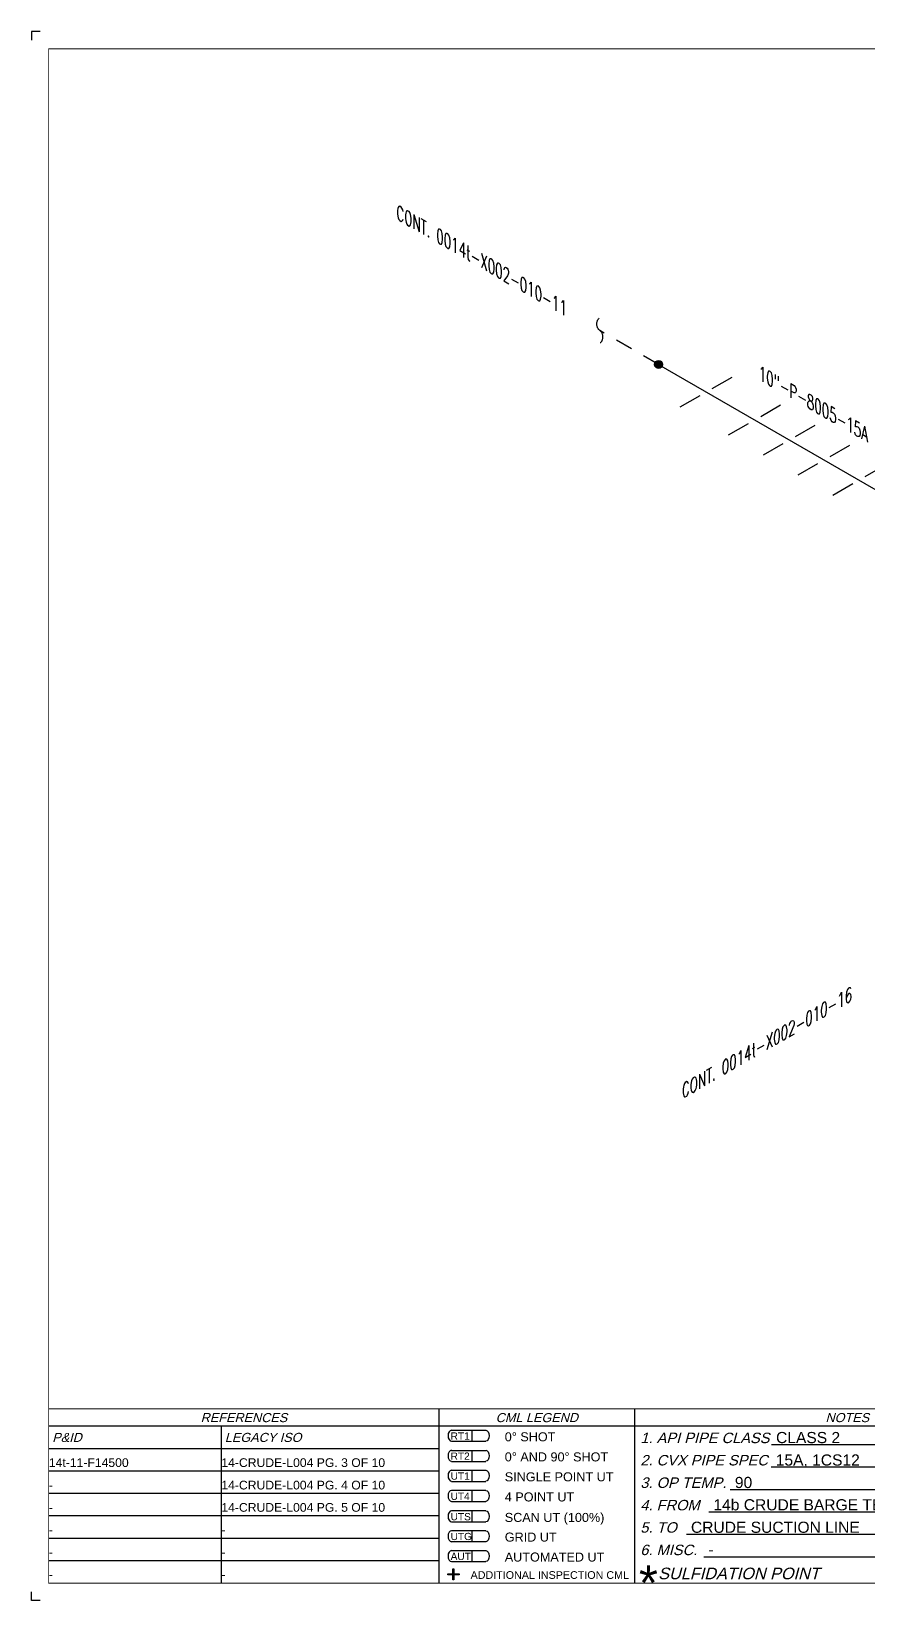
# Model space of a CAD drawing. Header units: inches. Extents: x 0.1 to 17.4, y 0.1 to 11.4.
# Drawn here: x 0.12 to 6.12, y 0.12 to 11.37 of the extents above; entities that cross this region are included whole.
import ezdxf
from ezdxf.enums import TextEntityAlignment as Align

# ---------------------------------------------------------------- set-up
doc = ezdxf.new("R2010")
doc.units = ezdxf.units.IN
doc.header["$MEASUREMENT"] = 0
doc.linetypes.add('HIDDEN2', pattern=[0.1875, 0.125, -0.0625])
for name, color, linetype in [('BORDER', 3, 'Continuous'), ('BORDERTEXT', 7, 'Continuous'), ('Continuation', 7, 'Continuous'), ('FITTINGS', 4, 'Continuous'), ('PIPE-ANNO', 150, 'HIDDEN2'), ('TEXT', 7, 'Continuous'), ('UNAS.PIPE', 251, 'Continuous'), ('WELD POINTS', 41, 'Continuous')]:
    doc.layers.add(name, color=color, linetype=linetype)
doc.layers.add('PIPE', color=7, linetype='Continuous', lineweight=30)
doc.styles.add('FEASStandard', font='arial.ttf')
doc.styles.add('PART_Standard', font='romans', dxfattribs={"width": 0.8, "height": 0.09})
doc.styles.add('Richmond', font='arial.ttf')

# ---------------------------------------------------------------- blocks, each defined once
blk = doc.blocks.new('Border')
h = blk.add_hatch(color=256)
h.dxf.hatch_style = 1
h.paths.add_polyline_path([(3.147, 0.317), (3.11, 0.317), (3.11, 0.31), (3.147, 0.31), (3.147, 0.273), (3.154, 0.273), (3.154, 0.31), (3.191, 0.31), (3.191, 0.317), (3.154, 0.317), (3.154, 0.354), (3.147, 0.354)])
blk.add_line((5.432, 1.244), (7.435, 1.244))
for points in [[(5.43, 1.083), (7.435, 1.083)], [(5.136, 0.922), (7.435, 0.922)], [(4.982, 0.762), (7.435, 0.762)], [(4.822, 0.601), (7.435, 0.601)], [(3.147, 0.317), (3.147, 0.354), (3.154, 0.354), (3.154, 0.317)], [(4.947, 0.44), (7.435, 0.44)], [(3.147, 0.31), (3.11, 0.31), (3.11, 0.317), (3.147, 0.317)], [(3.154, 0.31), (3.154, 0.273), (3.147, 0.273), (3.147, 0.31)], [(3.154, 0.317), (3.191, 0.317), (3.191, 0.31), (3.154, 0.31)]]:
    blk.add_lwpolyline(points)
at = {"layer": 'BORDER'}
for p, q in [((7.5, 1.375), (0.25, 1.375)), ((1.487, 0.25), (1.487, 1.375)), ((1.487, 1.214), (0.25, 1.214)), ((3.048, 1.214), (1.487, 1.214)), ((1.487, 1.054), (0.25, 1.054)), ((3.048, 1.054), (1.487, 1.054)), ((1.487, 0.893), (0.25, 0.893)), ((3.048, 0.893), (1.487, 0.893)), ((1.487, 0.732), (0.25, 0.732)), ((3.048, 0.732), (1.487, 0.732)), ((1.487, 0.571), (0.25, 0.571)), ((3.048, 0.571), (1.487, 0.571)), ((1.487, 0.411), (0.25, 0.411)), ((3.048, 0.411), (1.487, 0.411))]:
    blk.add_line(p, q, dxfattribs=at)
at = {"layer": 'BORDER', "const_width": 0.005}
blk.add_lwpolyline([(0.25, 0.25), (17.25, 0.25), (17.25, 11.25), (0.25, 11.25)], close=True, dxfattribs=at)
at = {"layer": 'BORDER', "const_width": 0.00833}
for points in [[(17.25, 1.5), (0.25, 1.5)], [(3.048, 0.25), (3.048, 1.5)], [(4.45, 0.25), (4.45, 1.5)]]:
    blk.add_lwpolyline(points, dxfattribs=at)
at = {"layer": 'BORDERTEXT', "color": 7, "linetype": 'Continuous'}
for p, q in [((3.137, 1.346), (3.383, 1.346)), ((3.137, 1.267), (3.383, 1.267)), ((3.137, 1.202), (3.383, 1.202)), ((3.137, 1.123), (3.383, 1.123))]:
    blk.add_line(p, q, dxfattribs=at)
at = {"layer": 'BORDERTEXT'}
for p, q in [((3.283, 1.346), (3.283, 1.267)), ((3.283, 1.202), (3.283, 1.123)), ((3.283, 1.059), (3.283, 0.98)), ((3.283, 1.059), (3.283, 0.98)), ((3.283, 0.915), (3.283, 0.836)), ((3.283, 0.915), (3.283, 0.836)), ((3.283, 0.768), (3.283, 0.689)), ((3.283, 0.768), (3.283, 0.689)), ((3.283, 0.626), (3.283, 0.548)), ((3.283, 0.626), (3.283, 0.548)), ((3.283, 0.483), (3.283, 0.405)), ((3.283, 0.483), (3.283, 0.405))]:
    blk.add_line(p, q, dxfattribs=at)
at = {"layer": 'BORDERTEXT', "color": 7}
for p, q in [((3.383, 1.059), (3.137, 1.059)), ((3.137, 0.98), (3.383, 0.98)), ((3.383, 0.915), (3.137, 0.915)), ((3.137, 0.836), (3.383, 0.836)), ((3.383, 0.768), (3.137, 0.768)), ((3.137, 0.689), (3.383, 0.689)), ((3.383, 0.626), (3.137, 0.626)), ((3.137, 0.548), (3.383, 0.548)), ((3.383, 0.483), (3.137, 0.483)), ((3.137, 0.405), (3.383, 0.405))]:
    blk.add_line(p, q, dxfattribs=at)
at = {"layer": 'BORDERTEXT'}
for centre in [(3.137, 1.307), (3.137, 1.163), (3.137, 1.02), (3.137, 0.876), (3.137, 0.729), (3.137, 0.587), (3.137, 0.444)]:
    blk.add_ellipse(centre, major_axis=(0, -0.0394), ratio=0.624439, start_param=3.141593, end_param=6.283185, dxfattribs=at)
at = {"layer": 'BORDERTEXT', "extrusion": (0, 0, -1)}
for centre in [(3.383, 1.307), (3.383, 1.163), (3.383, 1.02), (3.383, 0.876), (3.383, 0.729), (3.383, 0.587), (3.383, 0.444)]:
    blk.add_ellipse(centre, major_axis=(0, -0.0394), ratio=0.624439, start_param=3.141593, end_param=6.283185, dxfattribs=at)
at = {"layer": 'BORDERTEXT', "style": 'FEASStandard', "oblique": 15}
for s, p in [('REFERENCES', (1.649, 1.437)), ('CML LEGEND', (3.749, 1.437)), ('NOTES', (5.975, 1.437))]:
    blk.add_text(s, height=0.065, dxfattribs=at).set_placement(p, align=Align.MIDDLE)
for s, p in [('P&ID', (0.275, 1.295)), ('LEGACY ISO', (1.512, 1.295))]:
    blk.add_text(s, height=0.065, dxfattribs=at).set_placement(p, align=Align.MIDDLE_LEFT)
at = {"layer": 'BORDERTEXT', "style": 'FEASStandard'}
for s, height, p in [('RT1', 0.0518, (3.131, 1.279)), ('0%%D SHOT', 0.0648, (3.519, 1.267)), ('RT2', 0.0518, (3.131, 1.135)), ('0%%D AND 90%%D SHOT', 0.0648, (3.519, 1.123)), ('UT1', 0.0518, (3.131, 0.992)), ('SINGLE POINT UT', 0.0648, (3.519, 0.98)), ('4 POINT UT', 0.0648, (3.519, 0.836)), ('UT4', 0.0518, (3.131, 0.847)), ('UTS', 0.0518, (3.131, 0.701)), ('SCAN UT (100%%%)', 0.0648, (3.519, 0.689)), ('UTG', 0.0518, (3.131, 0.559)), ('GRID UT', 0.0648, (3.519, 0.548)), ('AUT', 0.0518, (3.131, 0.416)), ('AUTOMATED UT', 0.0648, (3.519, 0.405)), ('ADDITIONAL INSPECTION CML', 0.055, (3.274, 0.281))]:
    blk.add_text(s, height=height, dxfattribs=at).set_placement(p)
at = {"layer": 'BORDERTEXT', "style": 'FEASStandard', "oblique": 15}
for s, height, p in [('1. API PIPE CLASS', 0.075, (4.491, 1.254)), ('2. CVX PIPE SPEC', 0.075, (4.491, 1.094)), ('3. OP TEMP.', 0.075, (4.491, 0.933)), ('4. FROM ', 0.075, (4.491, 0.772)), ('5. TO ', 0.075, (4.491, 0.612)), ('6. MISC. ', 0.075, (4.491, 0.451)), ('SULFIDATION POINT', 0.08333, (4.619, 0.278))]:
    blk.add_text(s, height=height, dxfattribs=at).set_placement(p)
at = {"layer": 'BORDERTEXT', "insert": (4.481, 0.378), "char_height": 0.25, "attachment_point": 1, "style": 'FEASStandard'}
blk.add_mtext('*', dxfattribs=at)
blk = doc.blocks.new('BORDER TEXT')
at = {"layer": 'BORDERTEXT'}
for tag, p, height, style in [('API_PIPE_CLASS', (5.464, 1.254), 0.08, 'Richmond'), ('MATERIAL1', (12.263, 1.211), 0.08, 'Richmond'), ('P&ID_#1', (0.25, 1.083), 0.0625, 'FEASStandard'), ('LINE_#1', (1.487, 1.083), 0.0625, 'FEASStandard'), ('CVX_PIPE_SPEC', (5.462, 1.093), 0.08, 'Richmond'), ('OP_TEMP', (5.169, 0.932), 0.08, 'Richmond'), ('MATERIAL2', (12.263, 1.04), 0.08, 'Richmond'), ('P&ID_#2', (0.25, 0.922), 0.0625, 'FEASStandard'), ('LINE_#2', (1.487, 0.922), 0.0625, 'FEASStandard'), ('MATERIAL3', (12.263, 0.868), 0.08, 'Richmond'), ('P&ID_#3', (0.25, 0.762), 0.0625, 'FEASStandard'), ('LINE_#3', (1.487, 0.762), 0.0625, 'FEASStandard'), ('FROM', (5.015, 0.772), 0.08, 'Richmond'), ('TO', (4.854, 0.611), 0.08, 'Richmond'), ('MATERIAL4', (12.263, 0.696), 0.08, 'Richmond'), ('P&ID_#4', (0.25, 0.601), 0.0625, 'FEASStandard'), ('LINE_#4', (1.487, 0.601), 0.0625, 'FEASStandard'), ('MATERIAL5', (12.263, 0.525), 0.08, 'Richmond'), ('P&ID_#5', (0.25, 0.44), 0.0625, 'FEASStandard'), ('LINE_#5', (1.487, 0.44), 0.0625, 'FEASStandard'), ('MISC', (4.979, 0.451), 0.08, 'Richmond'), ('INSULATION', (12.928, 0.414), 0.0625, 'FEASStandard'), ('P&ID_#6', (0.25, 0.28), 0.0625, 'FEASStandard'), ('LINE_#6', (1.487, 0.28), 0.0625, 'FEASStandard'), ('PWHT', (12.928, 0.281), 0.0625, 'FEASStandard')]:
    blk.add_attdef(tag, p, '', height=height, dxfattribs=dict(at, style=style))
at = {"layer": 'BORDERTEXT', "style": 'FEASStandard'}
for tag, p in [('DR.BY', (11.075, 0.562)), ('DR.BY_DATE', (11.95, 0.562)), ('CHK_BY', (11.075, 0.354)), ('CHK._BY_DATE', (11.95, 0.354))]:
    blk.add_attdef(tag, text='', height=0.1, dxfattribs=at).set_placement(p, align=Align.MIDDLE_CENTER)
at = {"layer": 'BORDERTEXT', "style": 'PART_Standard', "width": 0.8}
for tag, p in [('PLANT_NUMBER', (13.938, 0.384)), ('SYSTEM_NUMBER', (14.812, 0.384)), ('CIRCUIT_NUMBER', (15.688, 0.384)), ('SHEET_NUMBER', (16.5, 0.384)), ('REVISION', (17.062, 0.384))]:
    blk.add_attdef(tag, text='', height=0.15, dxfattribs=at).set_placement(p, align=Align.MIDDLE_CENTER)
blk = doc.blocks.new('1_Cont_330')
at = {"layer": 'Continuation', "style": 'PART_Standard', "oblique": 330, "width": 0.8}
blk.add_attdef('CONT.', (0, 0), '', height=0.09, rotation=330, dxfattribs=at)
blk = doc.blocks.new('1_BREAK-PIPE_PIPE_00')
at = {"color": 0, "linetype": 'ByBlock', "lineweight": -2}
for centre, major_axis in [((0.03, -0.092), (0, 0.101)), ((-0.03, 0.092), (0, -0.101))]:
    blk.add_ellipse(centre, major_axis=major_axis, ratio=0.711978, start_param=0.427466, end_param=3.141593, dxfattribs=at)
blk = doc.blocks.new('1_Tilde_00')
at = {"layer": 'PIPE-ANNO', "xscale": -0.5000000000000001, "yscale": 0.5, "zscale": 0.5}
blk.add_blockref('1_BREAK-PIPE_PIPE_00', (0, 0), dxfattribs=at)
blk = doc.blocks.new('2_WELD_SINGLE_00')
at = {"linetype": 'ByBlock', "lineweight": -2}
h = blk.add_hatch(color=0, dxfattribs=at)
edge = h.paths.add_edge_path()
edge.add_arc((0, 0), 0.0286, 0, 360)
at = {"color": 0, "linetype": 'ByBlock', "lineweight": -2}
blk.add_circle((0, 0), 0.0286, dxfattribs=at)
blk = doc.blocks.new('4_SUPPORT_I-BEAM_30')
at = {"color": 0, "linetype": 'ByBlock', "lineweight": -2}
for p, q in [((-0.044, 0.025), (-0.186, 0.107)), ((0.186, -0.107), (0.044, -0.025))]:
    blk.add_line(p, q, dxfattribs=at)
blk = doc.blocks.new('1_Text_330')
at = {"layer": 'TEXT', "style": 'PART_Standard', "oblique": 330, "width": 0.8}
blk.add_attdef('3/4"', (0, 0), '', height=0.09, rotation=330, dxfattribs=at)
blk = doc.blocks.new('1_Cont_30')
at = {"layer": 'Continuation', "style": 'PART_Standard', "oblique": 30, "width": 0.8}
blk.add_attdef('CONT', (0, 0), '', height=0.09, rotation=30, dxfattribs=at)

msp = doc.modelspace()

# ---------------------------------------------------------------- linework, layer by layer
for p, q in [((0.125, 11.375), (0.125, 11.312)), ((0.187, 11.375), (0.125, 11.375)), ((0.125, 0.125), (0.125, 0.187)), ((0.187, 0.125), (0.125, 0.125))]:
    msp.add_line(p, q)
at = {"layer": 'PIPE'}
msp.add_line((4.622, 8.987), (14.054, 3.542), dxfattribs=at)
at = {"layer": 'UNAS.PIPE', "linetype": 'HIDDEN2'}
msp.add_line((4.622, 8.987), (4.2, 9.231), dxfattribs=at)

# ---------------------------------------------------------------- block references
at = {"layer": 'BORDER'}
msp.add_blockref('Border', (0, 0), dxfattribs=at)
at = {"layer": 'BORDERTEXT'}
ref = msp.add_blockref('BORDER TEXT', (0, 0), dxfattribs=at)
ref.add_attrib('MISC', '-', (4.979, 0.451), dxfattribs={"height": 0.08, "style": 'Richmond'})
ref.add_attrib('TO', 'CRUDE SUCTION LINE', (4.854, 0.611), dxfattribs={"height": 0.08, "style": 'Richmond'})
ref.add_attrib('FROM', '14b CRUDE BARGE TERMINAL, TK-807, TK-830, TK-831', (5.015, 0.772), dxfattribs={"height": 0.08, "style": 'Richmond'})
ref.add_attrib('OP_TEMP', '90', (5.169, 0.932), dxfattribs={"height": 0.08, "style": 'Richmond'})
ref.add_attrib('CVX_PIPE_SPEC', '15A, 1CS12', (5.462, 1.093), dxfattribs={"height": 0.08, "style": 'Richmond'})
ref.add_attrib('API_PIPE_CLASS', 'CLASS 2', (5.464, 1.254), dxfattribs={"height": 0.08, "style": 'Richmond'})
ref.add_attrib('LINE_#6', '-', (1.487, 0.28), dxfattribs={"height": 0.0625, "style": 'FEASStandard'})
ref.add_attrib('LINE_#5', '-', (1.487, 0.44), dxfattribs={"height": 0.0625, "style": 'FEASStandard'})
ref.add_attrib('LINE_#4', '-', (1.487, 0.601), dxfattribs={"height": 0.0625, "style": 'FEASStandard'})
ref.add_attrib('LINE_#3', '14-CRUDE-L004 PG. 5 OF 10', (1.487, 0.762), dxfattribs={"height": 0.0625, "style": 'FEASStandard'})
ref.add_attrib('LINE_#2', '14-CRUDE-L004 PG. 4 OF 10', (1.487, 0.922), dxfattribs={"height": 0.0625, "style": 'FEASStandard'})
ref.add_attrib('LINE_#1', '14-CRUDE-L004 PG. 3 OF 10', (1.487, 1.083), dxfattribs={"height": 0.0625, "style": 'FEASStandard'})
ref.add_attrib('P&ID_#6', '-', (0.25, 0.28), dxfattribs={"height": 0.0625, "style": 'FEASStandard'})
ref.add_attrib('P&ID_#5', '-', (0.25, 0.44), dxfattribs={"height": 0.0625, "style": 'FEASStandard'})
ref.add_attrib('P&ID_#4', '-', (0.25, 0.601), dxfattribs={"height": 0.0625, "style": 'FEASStandard'})
ref.add_attrib('P&ID_#3', '-', (0.25, 0.762), dxfattribs={"height": 0.0625, "style": 'FEASStandard'})
ref.add_attrib('P&ID_#2', '-', (0.25, 0.922), dxfattribs={"height": 0.0625, "style": 'FEASStandard'})
ref.add_attrib('P&ID_#1', '14t-11-F14500', (0.25, 1.083), dxfattribs={"height": 0.0625, "style": 'FEASStandard'})
at = {"layer": 'Continuation'}
for name, p, values in [('1_Cont_330', (2.742, 10.032), {'CONT.': 'CONT. 0014t-X002-010-11'}), ('1_Cont_30', (4.789, 3.722), {'CONT': 'CONT. 0014t-X002-010-16'})]:
    msp.add_blockref(name, p, dxfattribs=at).add_auto_attribs(values)
at = {"layer": 'FITTINGS', "xscale": -1}
for p in [(4.963, 8.79), (5.31, 8.59), (5.559, 8.446), (5.808, 8.302), (6.058, 8.158)]:
    msp.add_blockref('4_SUPPORT_I-BEAM_30', p, dxfattribs=at)
at = {"layer": 'PIPE-ANNO'}
msp.add_blockref('1_Tilde_00', (4.2, 9.231), dxfattribs=at)
at = {"layer": 'TEXT'}
msp.add_blockref('1_Text_330', (5.34, 8.88), dxfattribs=at).add_auto_attribs({'3/4"': '10"-P-8005-15A'})
at = {"layer": 'WELD POINTS', "rotation": 180}
msp.add_blockref('2_WELD_SINGLE_00', (4.622, 8.987), dxfattribs=at)

doc.saveas('drawing.dxf')
